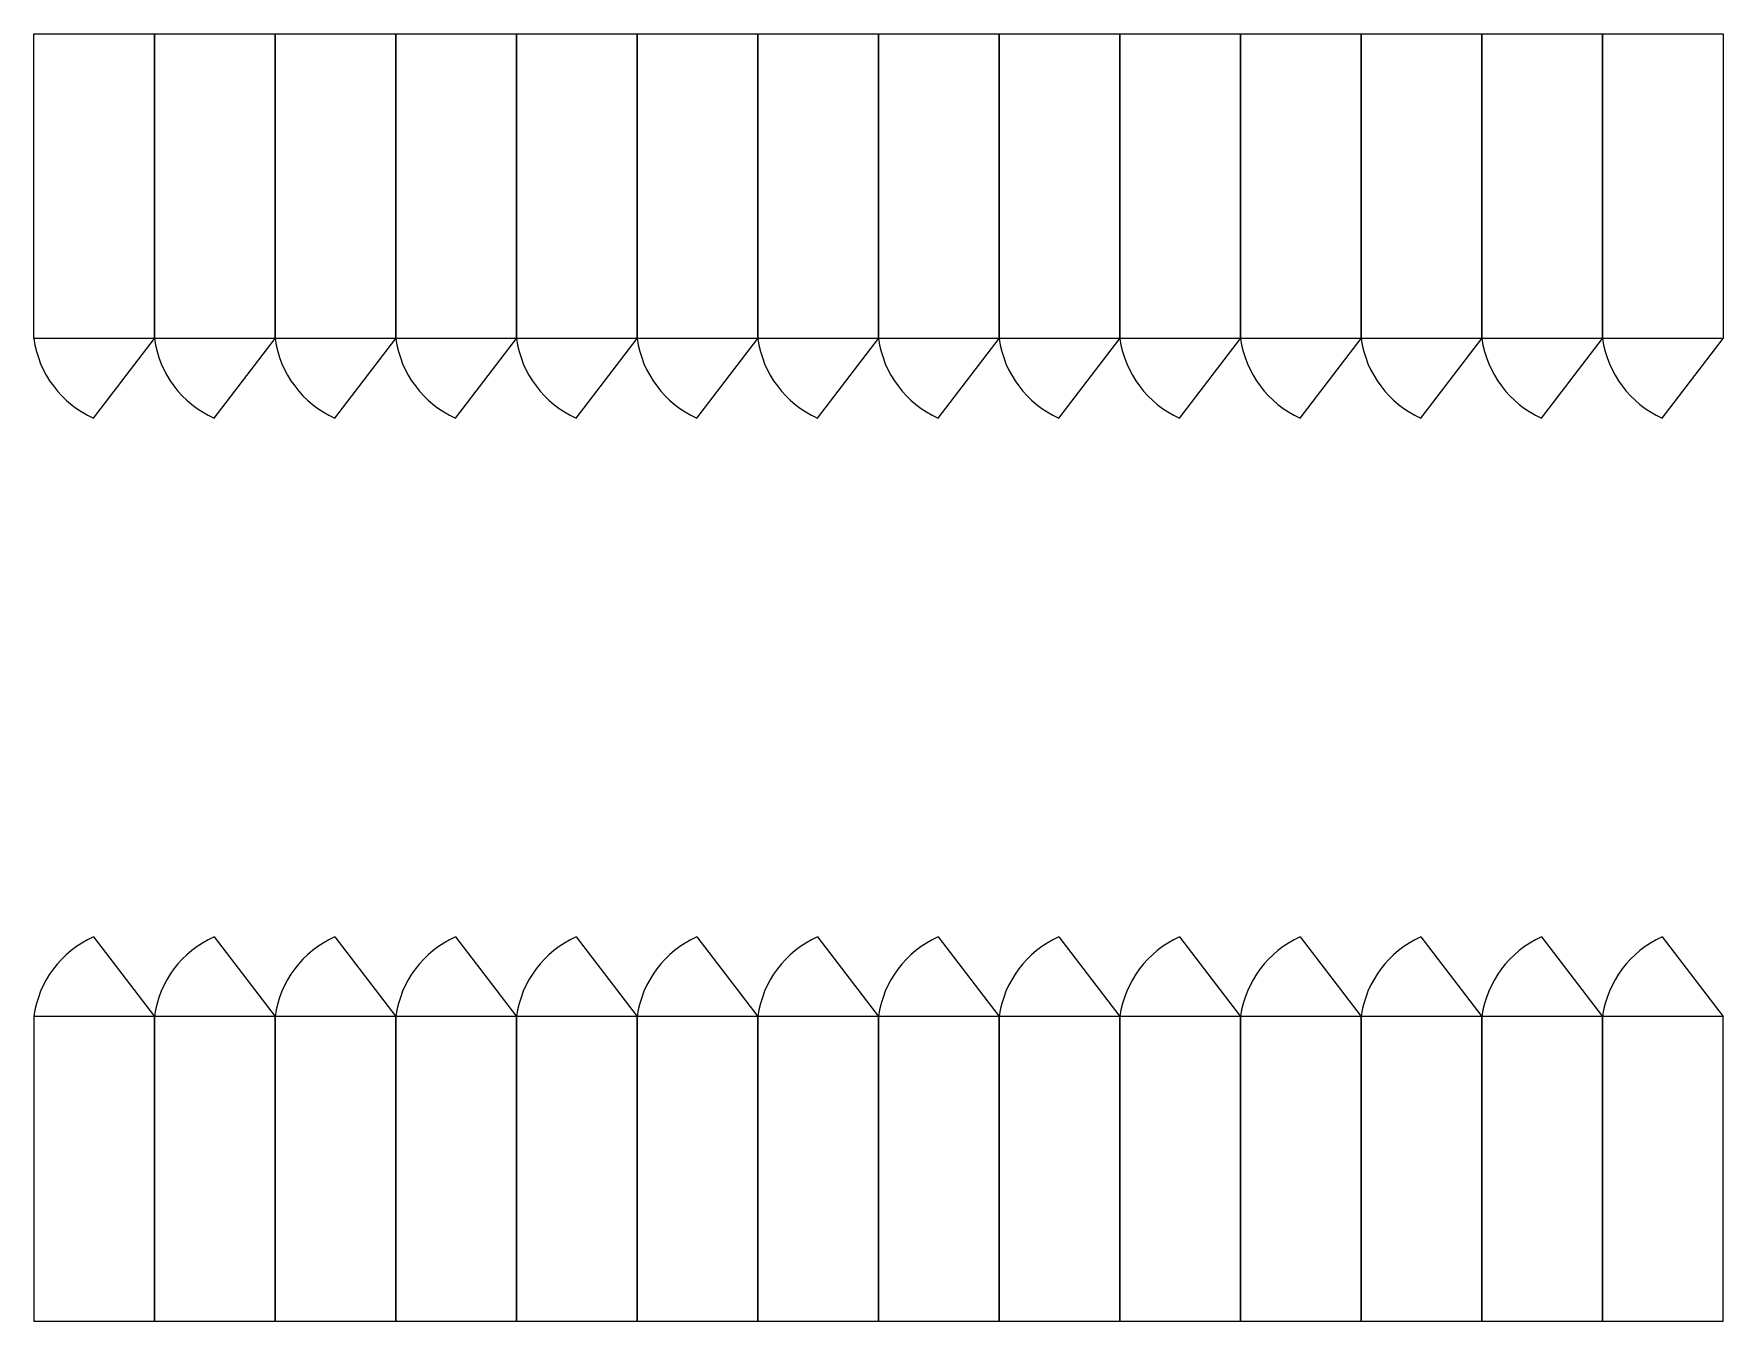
# Model space of a CAD drawing. Header units: inches. Extents: x -1413543 to -1222802, y -662286 to -549720.
# Drawn here: x -1389721 to -1386154, y -614089 to -611371 of the extents above; entities that cross this region are included whole.
import ezdxf

# ---------------------------------------------------------------- set-up
doc = ezdxf.new("R2010")
doc.units = ezdxf.units.IN
doc.header["$MEASUREMENT"] = 0
doc.layers.get('0').update_dxf_attribs({"color": 1, "lineweight": 20})

msp = doc.modelspace()

# ---------------------------------------------------------------- linework, layer by layer
at = {"color": 0, "ltscale": 30}
for points in [[(-1389721.4, -611371.1), (-1389466.6, -611371.1), (-1389466.6, -612014.4), (-1389721.4, -612014.4)], [(-1389466.6, -611371.1), (-1389211.8, -611371.1), (-1389211.8, -612014.4), (-1389466.6, -612014.4)], [(-1389211.8, -611371.1), (-1388957, -611371.1), (-1388957, -612014.4), (-1389211.8, -612014.4)], [(-1388957, -611371.1), (-1388702.2, -611371.1), (-1388702.2, -612014.4), (-1388957, -612014.4)], [(-1388702.2, -611371.1), (-1388447.5, -611371.1), (-1388447.5, -612014.4), (-1388702.2, -612014.4)], [(-1388447.5, -611371.1), (-1388192.7, -611371.1), (-1388192.7, -612014.4), (-1388447.5, -612014.4)], [(-1388192.7, -611371.1), (-1387937.9, -611371.1), (-1387937.9, -612014.4), (-1388192.7, -612014.4)], [(-1387937.9, -611371.1), (-1387683.1, -611371.1), (-1387683.1, -612014.4), (-1387937.9, -612014.4)], [(-1387683.1, -611371.1), (-1387428.3, -611371.1), (-1387428.3, -612014.4), (-1387683.1, -612014.4)], [(-1387428.3, -611371.1), (-1387173.6, -611371.1), (-1387173.6, -612014.4), (-1387428.3, -612014.4)], [(-1387173.6, -611371.1), (-1386918.8, -611371.1), (-1386918.8, -612014.4), (-1387173.6, -612014.4)], [(-1386918.8, -611371.1), (-1386664, -611371.1), (-1386664, -612014.4), (-1386918.8, -612014.4)], [(-1386664, -611371.1), (-1386409.2, -611371.1), (-1386409.2, -612014.4), (-1386664, -612014.4)], [(-1386409.2, -611371.1), (-1386154.4, -611371.1), (-1386154.4, -612014.4), (-1386409.2, -612014.4)], [(-1389721.4, -614088.8), (-1389466.6, -614088.8), (-1389466.6, -613445.5), (-1389721.4, -613445.5)], [(-1389466.6, -614088.8), (-1389211.8, -614088.8), (-1389211.8, -613445.5), (-1389466.6, -613445.5)], [(-1389211.8, -614088.8), (-1388957, -614088.8), (-1388957, -613445.5), (-1389211.8, -613445.5)], [(-1388957, -614088.8), (-1388702.2, -614088.8), (-1388702.2, -613445.5), (-1388957, -613445.5)], [(-1388702.2, -614088.8), (-1388447.5, -614088.8), (-1388447.5, -613445.5), (-1388702.2, -613445.5)], [(-1388447.5, -614088.8), (-1388192.7, -614088.8), (-1388192.7, -613445.5), (-1388447.5, -613445.5)], [(-1388192.7, -614088.8), (-1387937.9, -614088.8), (-1387937.9, -613445.5), (-1388192.7, -613445.5)], [(-1387937.9, -614088.8), (-1387683.1, -614088.8), (-1387683.1, -613445.5), (-1387937.9, -613445.5)], [(-1387683.1, -614088.8), (-1387428.3, -614088.8), (-1387428.3, -613445.5), (-1387683.1, -613445.5)], [(-1387428.3, -614088.8), (-1387173.6, -614088.8), (-1387173.6, -613445.5), (-1387428.3, -613445.5)], [(-1387173.6, -614088.8), (-1386918.8, -614088.8), (-1386918.8, -613445.5), (-1387173.6, -613445.5)], [(-1386918.8, -614088.8), (-1386664, -614088.8), (-1386664, -613445.5), (-1386918.8, -613445.5)], [(-1386664, -614088.8), (-1386409.2, -614088.8), (-1386409.2, -613445.5), (-1386664, -613445.5)], [(-1386409.2, -614088.8), (-1386154.4, -614088.8), (-1386154.4, -613445.5), (-1386409.2, -613445.5)]]:
    msp.add_lwpolyline(points, close=True, dxfattribs=at)
for points in [[(-1389595.4, -612182.3), (-1389466.6, -612014.4)], [(-1389340.7, -612182.3), (-1389211.8, -612014.4)], [(-1389085.9, -612182.3), (-1388957, -612014.4)], [(-1388831.1, -612182.3), (-1388702.2, -612014.4)], [(-1388576.3, -612182.3), (-1388447.5, -612014.4)], [(-1388321.5, -612182.3), (-1388192.7, -612014.4)], [(-1388066.8, -612182.3), (-1387937.9, -612014.4)], [(-1387812, -612182.3), (-1387683.1, -612014.4)], [(-1387557.2, -612182.3), (-1387428.3, -612014.4)], [(-1387302.4, -612182.3), (-1387173.6, -612014.4)], [(-1387047.6, -612182.3), (-1386918.8, -612014.4)], [(-1386792.9, -612182.3), (-1386664, -612014.4)], [(-1386538.1, -612182.3), (-1386409.2, -612014.4)], [(-1386283.3, -612182.3), (-1386154.4, -612014.4)], [(-1389595.4, -613277.6), (-1389466.6, -613445.5)], [(-1389340.7, -613277.6), (-1389211.8, -613445.5)], [(-1389085.9, -613277.6), (-1388957, -613445.5)], [(-1388831.1, -613277.6), (-1388702.2, -613445.5)], [(-1388576.3, -613277.6), (-1388447.5, -613445.5)], [(-1388321.5, -613277.6), (-1388192.7, -613445.5)], [(-1388066.8, -613277.6), (-1387937.9, -613445.5)], [(-1387812, -613277.6), (-1387683.1, -613445.5)], [(-1387557.2, -613277.6), (-1387428.3, -613445.5)], [(-1387302.4, -613277.6), (-1387173.6, -613445.5)], [(-1387047.6, -613277.6), (-1386918.8, -613445.5)], [(-1386792.9, -613277.6), (-1386664, -613445.5)], [(-1386538.1, -613277.6), (-1386409.2, -613445.5)], [(-1386283.3, -613277.6), (-1386154.4, -613445.5)]]:
    msp.add_lwpolyline(points, dxfattribs=at)
for centre, start, end in [((-1389506.7, -611984.6), 187.8981, 245.8379), ((-1389252, -611984.6), 187.8981, 245.8379), ((-1388997.2, -611984.6), 187.8981, 245.8379), ((-1388742.4, -611984.6), 187.8981, 245.8379), ((-1388487.6, -611984.6), 187.8981, 245.8379), ((-1388232.8, -611984.6), 187.8981, 245.8379), ((-1387978.1, -611984.6), 187.8981, 245.8379), ((-1387723.3, -611984.6), 187.8981, 245.8379), ((-1387468.5, -611984.6), 187.8981, 245.8379), ((-1387213.7, -611984.6), 187.8981, 245.8379), ((-1386958.9, -611984.6), 187.8981, 245.8379), ((-1386704.2, -611984.6), 187.8981, 245.8379), ((-1386449.4, -611984.6), 187.8981, 245.8379), ((-1386194.6, -611984.6), 187.8981, 245.8379), ((-1389506.7, -613475.3), 114.1621, 172.1019), ((-1389252, -613475.3), 114.1621, 172.1019), ((-1388997.2, -613475.3), 114.1621, 172.1019), ((-1388742.4, -613475.3), 114.1621, 172.1019), ((-1388487.6, -613475.3), 114.1621, 172.1019), ((-1388232.8, -613475.3), 114.1621, 172.1019), ((-1387978.1, -613475.3), 114.1621, 172.1019), ((-1387723.3, -613475.3), 114.1621, 172.1019), ((-1387468.5, -613475.3), 114.1621, 172.1019), ((-1387213.7, -613475.3), 114.1621, 172.1019), ((-1386958.9, -613475.3), 114.1621, 172.1019), ((-1386704.2, -613475.3), 114.1621, 172.1019), ((-1386449.4, -613475.3), 114.1621, 172.1019), ((-1386194.6, -613475.3), 114.1621, 172.1019)]:
    msp.add_arc(centre, 216.7, start, end, dxfattribs=at)

doc.saveas('drawing.dxf')
